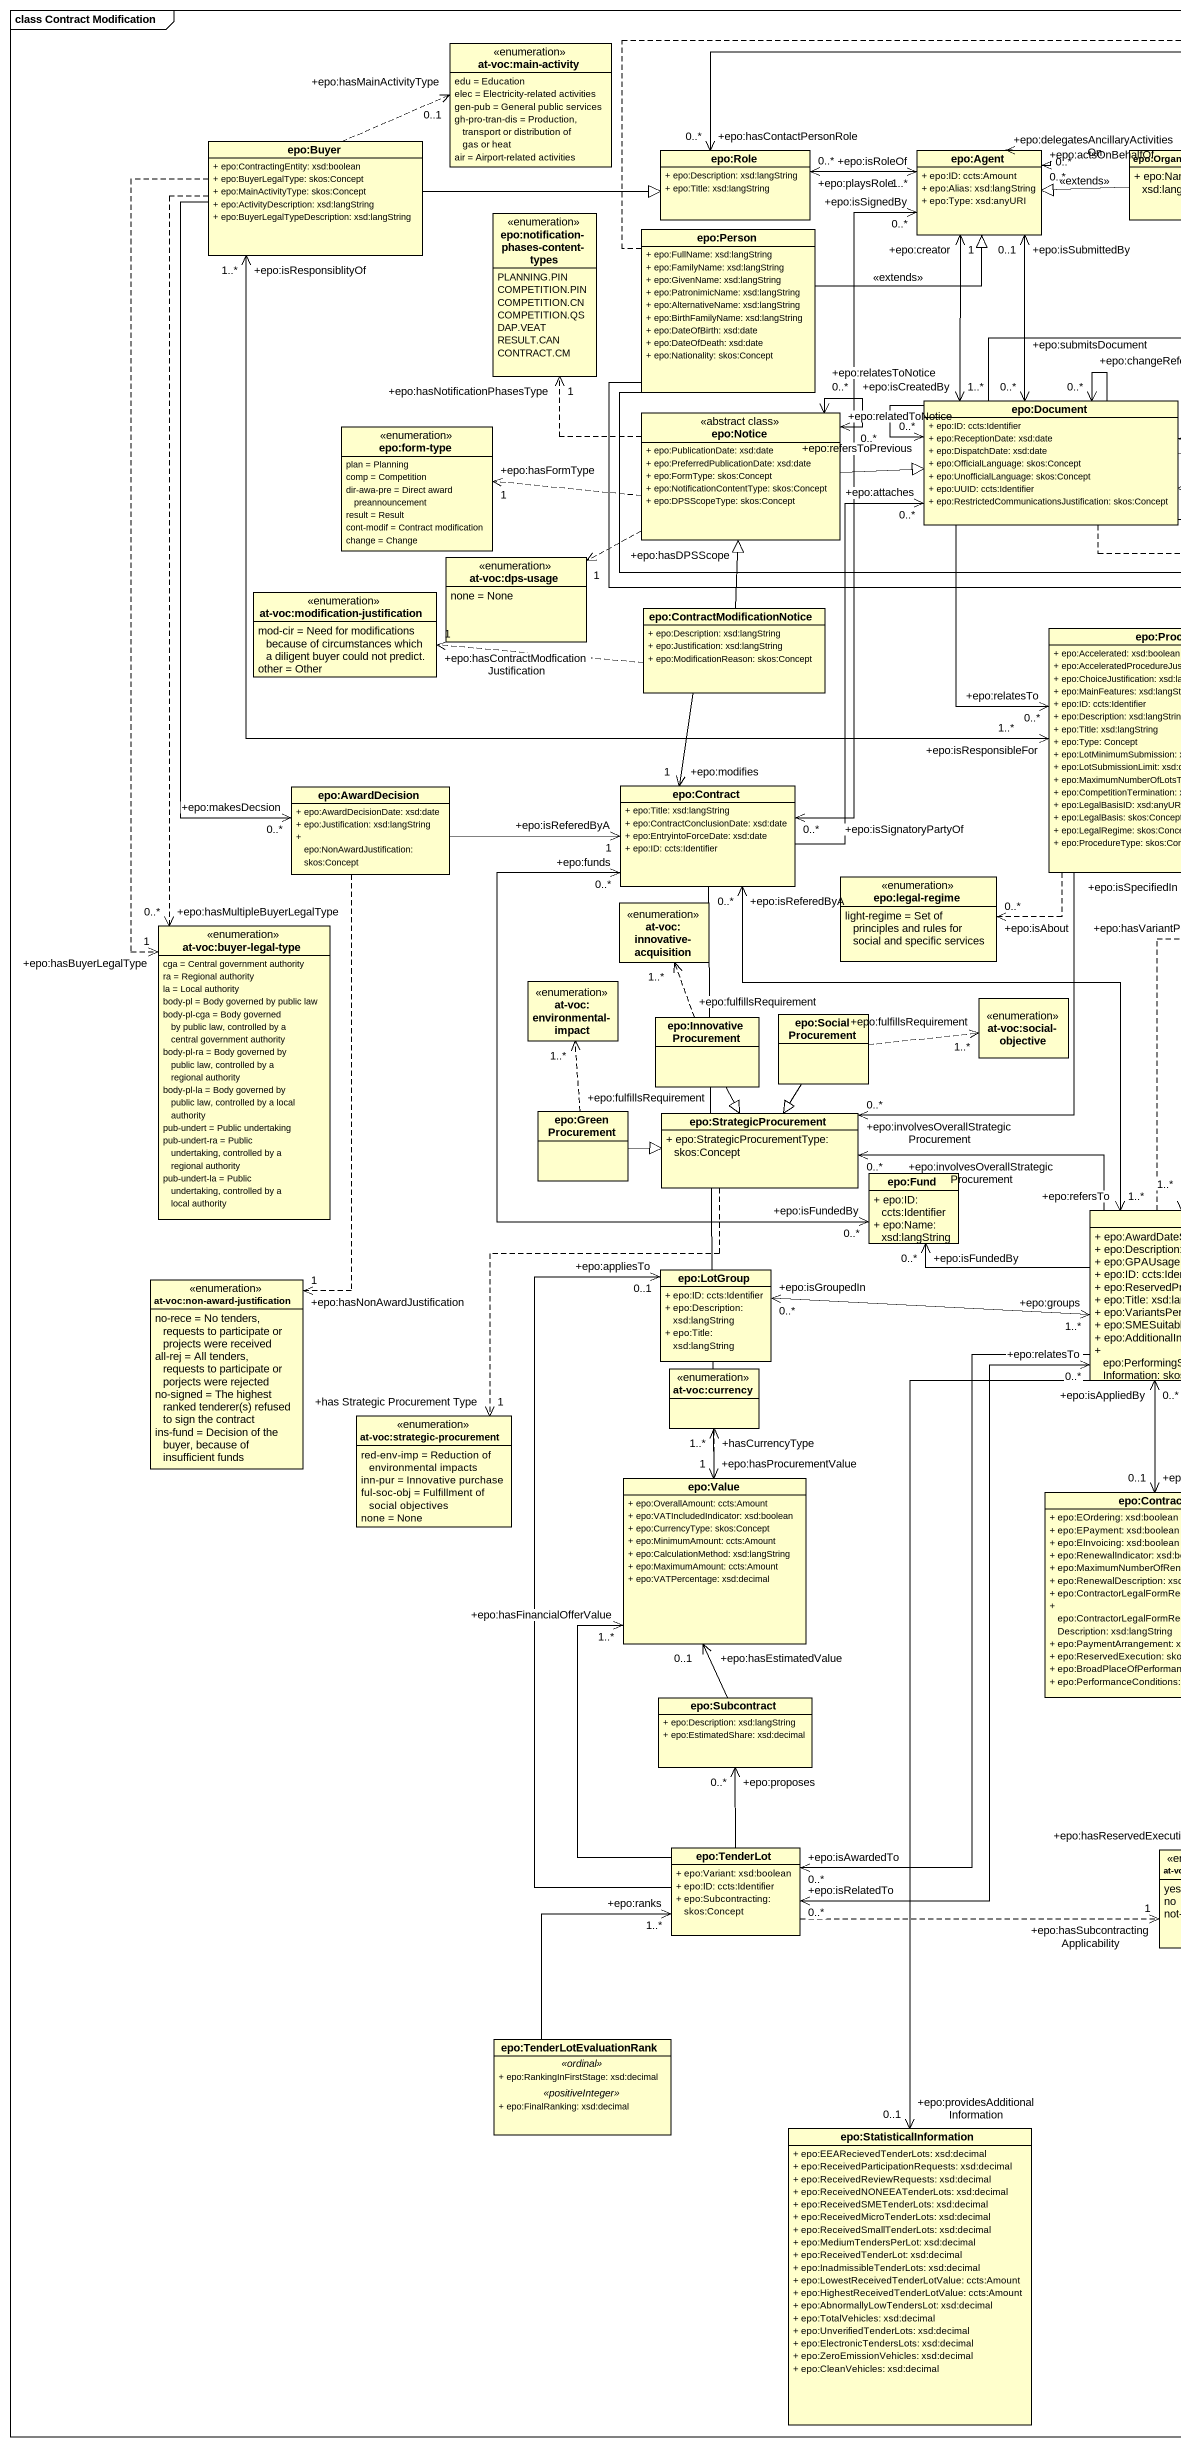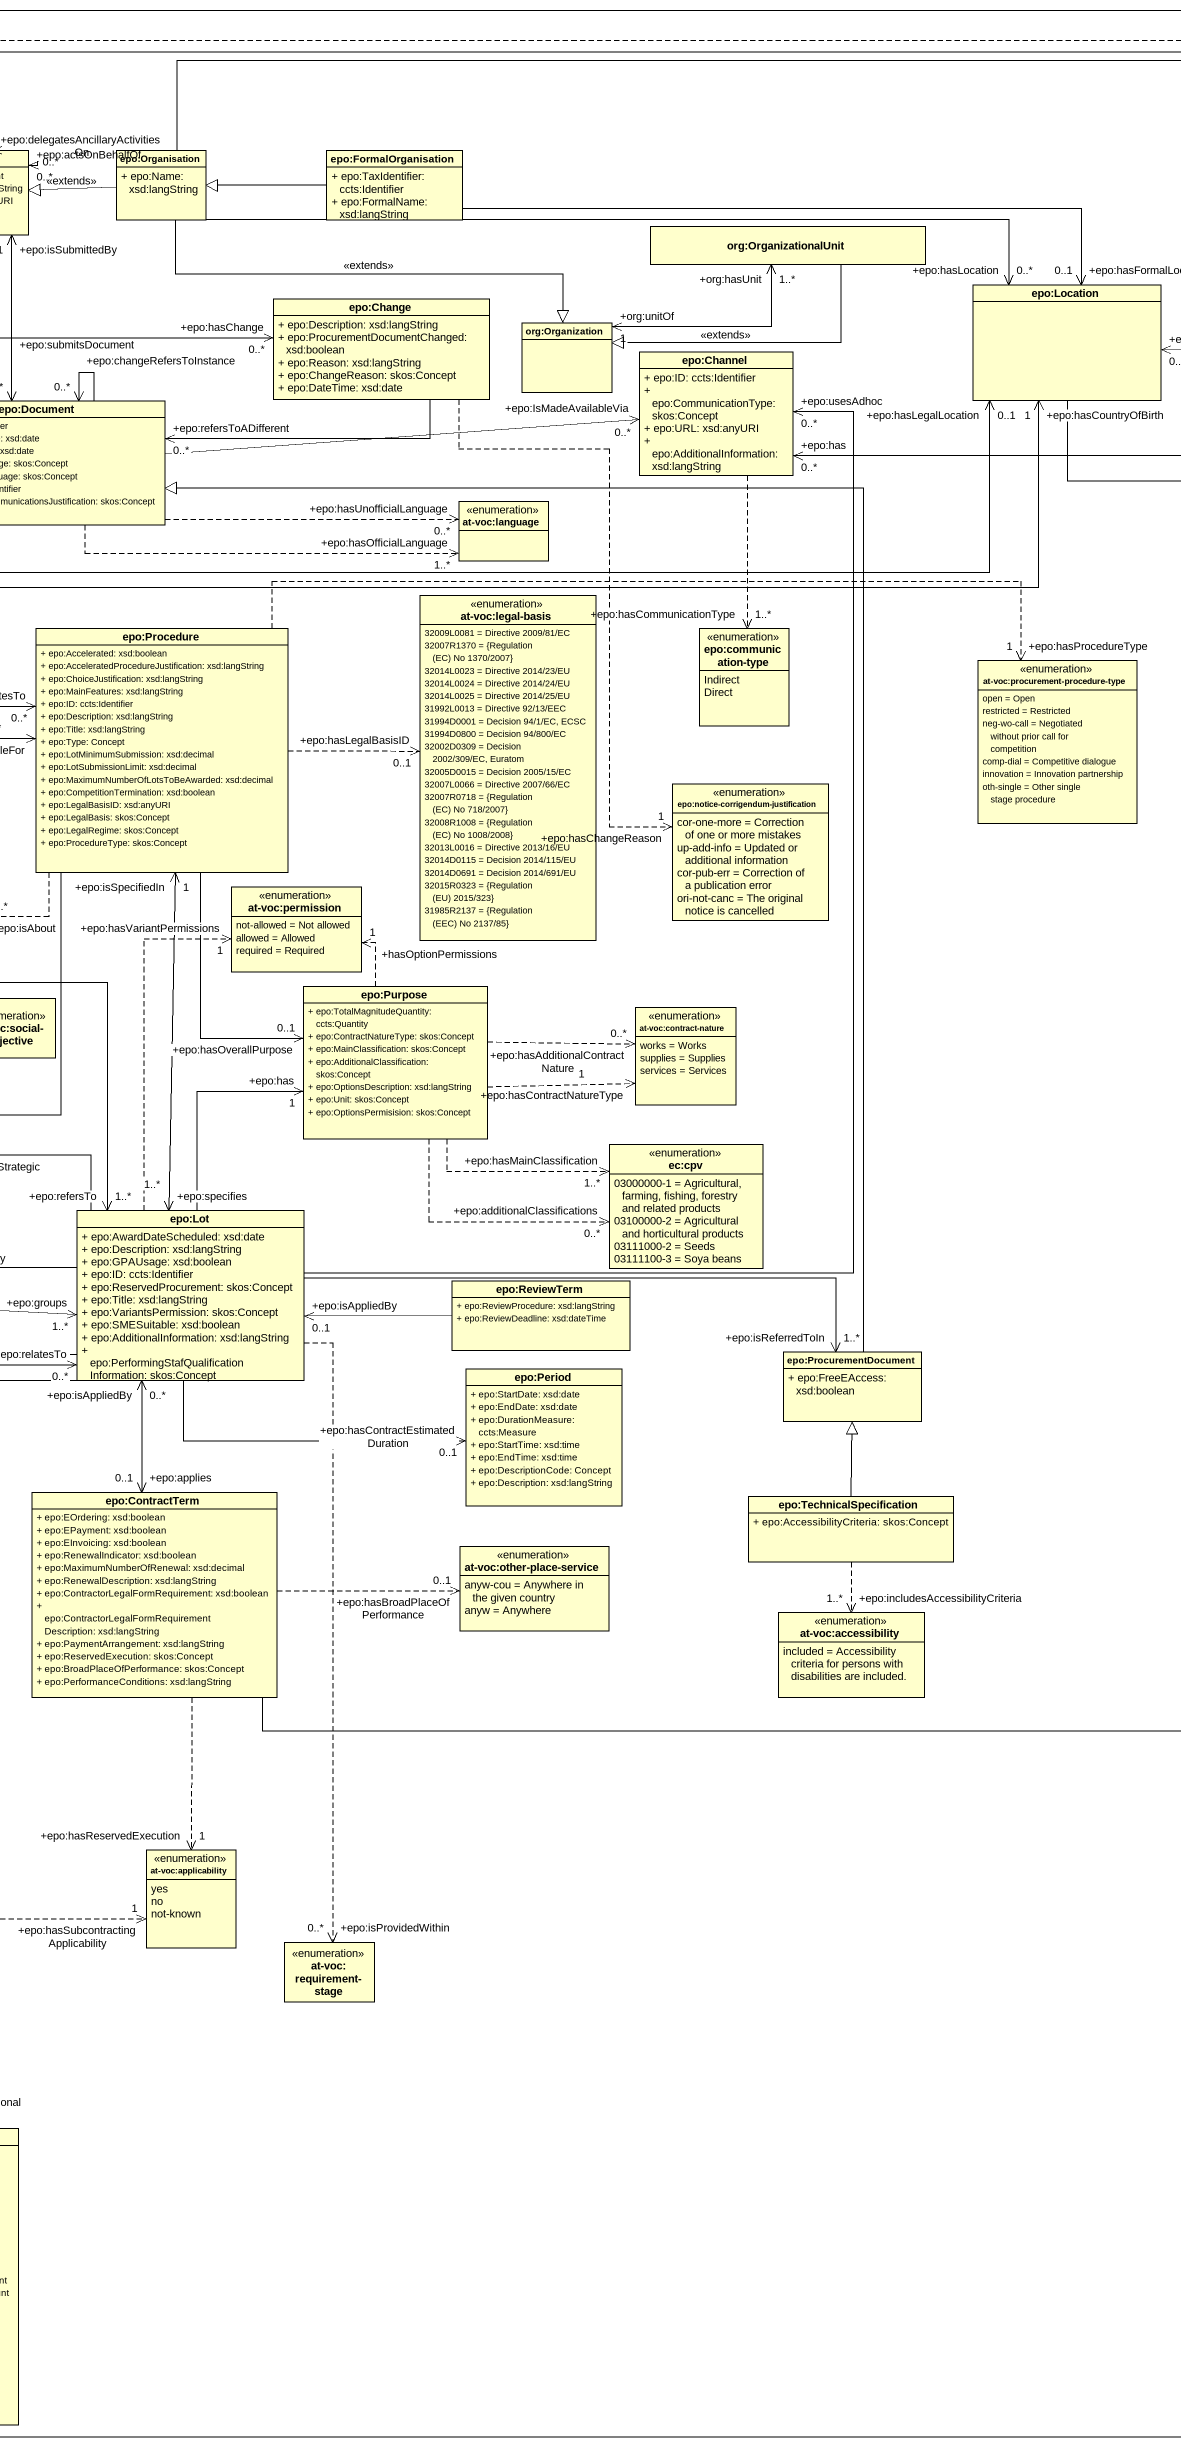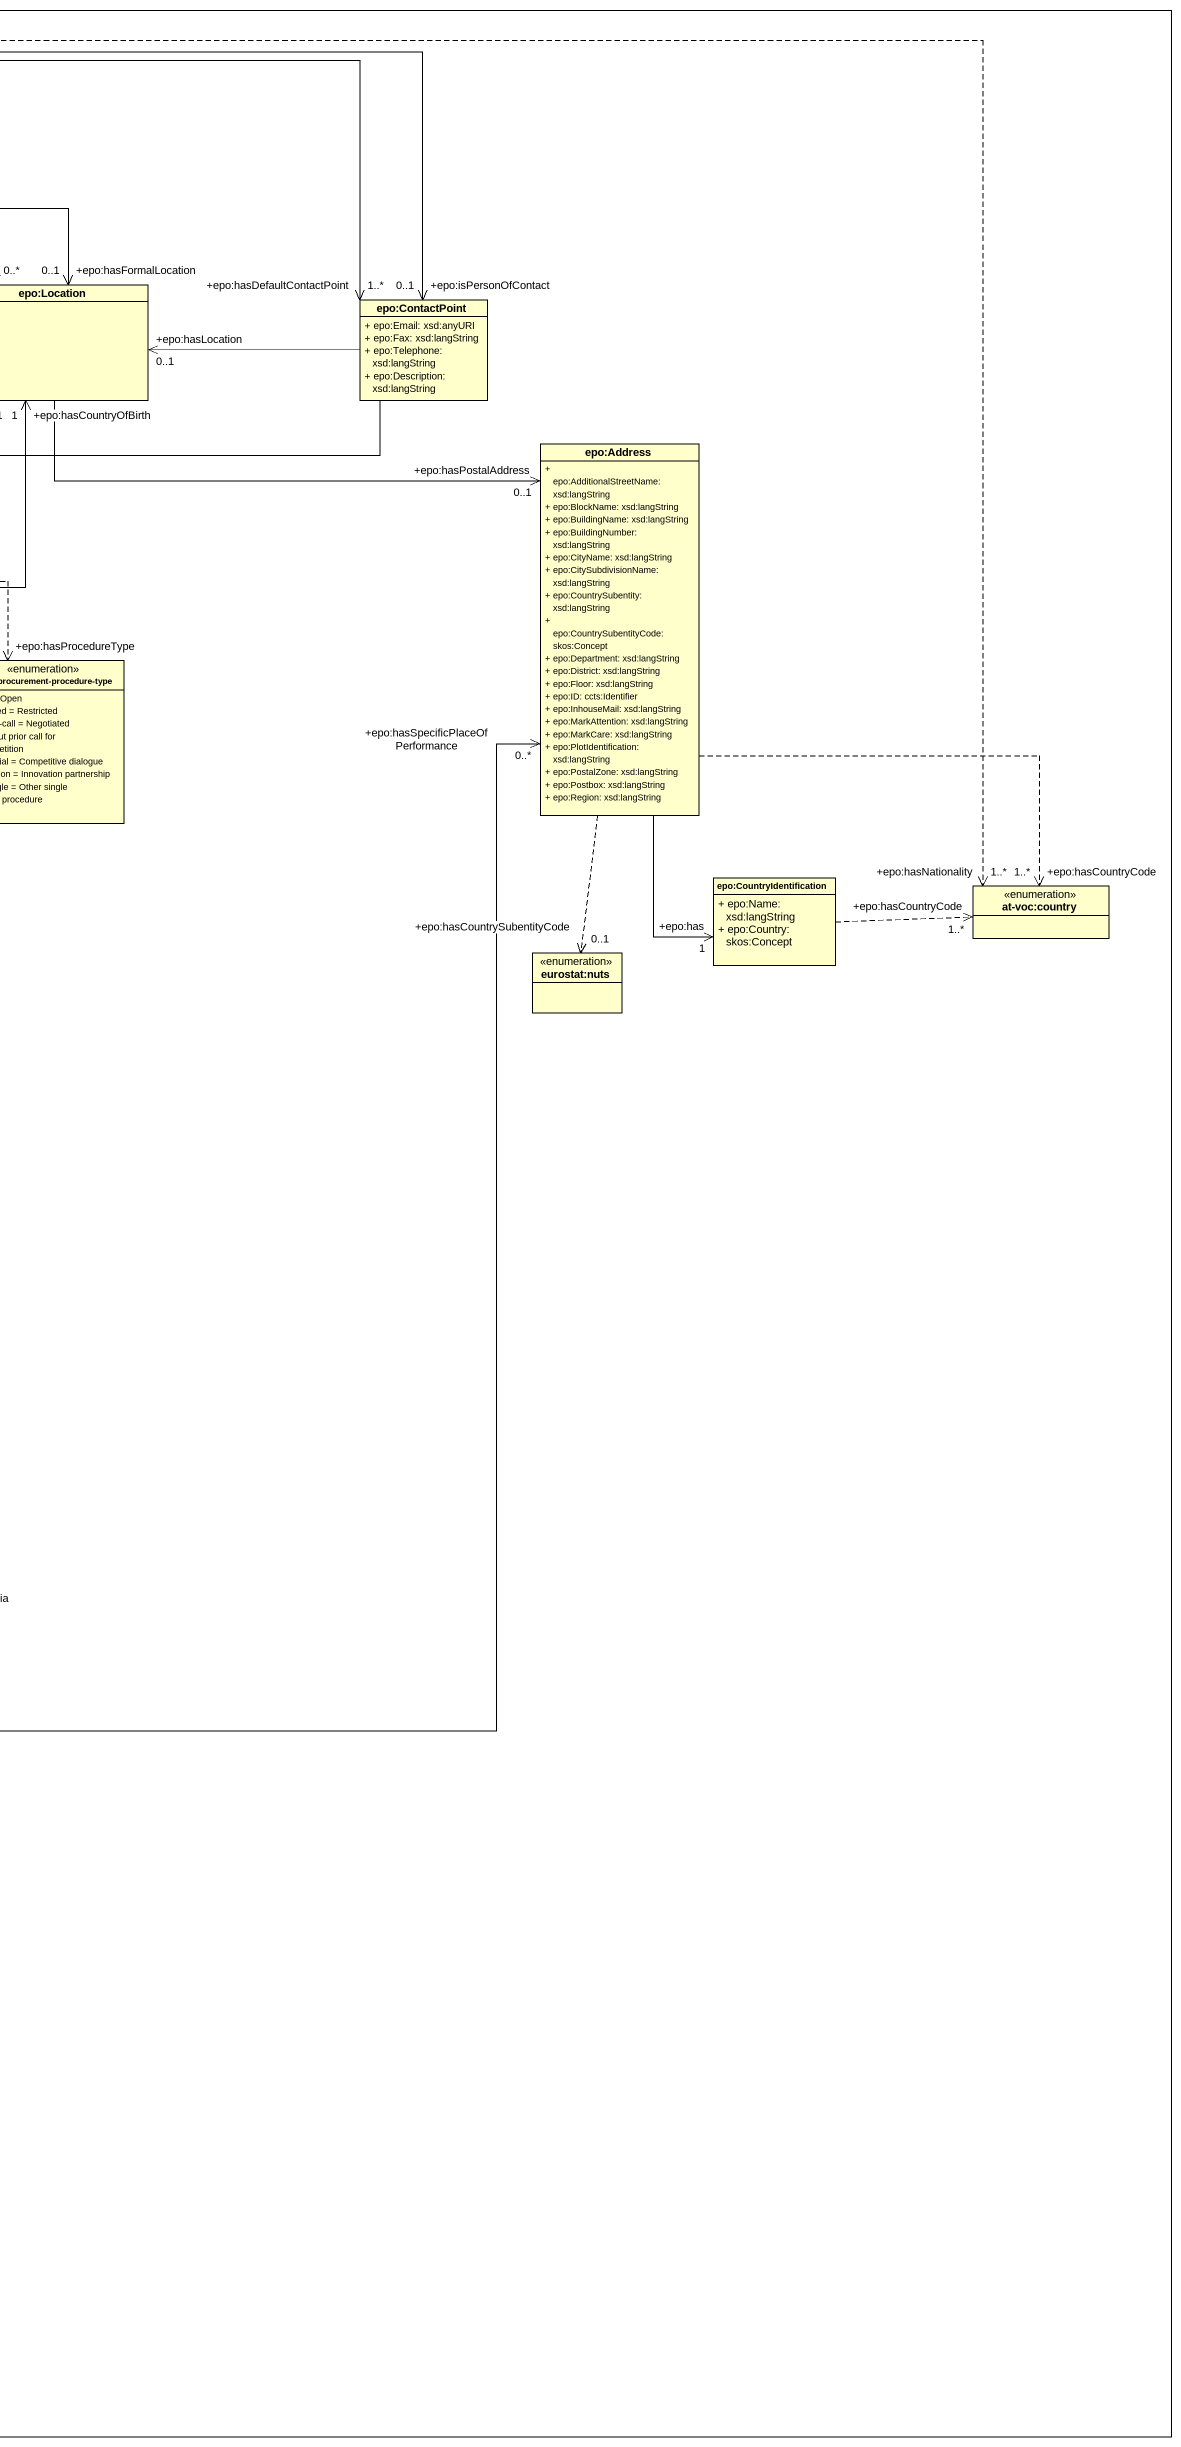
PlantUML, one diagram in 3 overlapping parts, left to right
@startuml
mainframe class Contract Modification
hide circle
hide empty members
skinparam classAttributeIconSize 0
enum "at-voc:main-activity" as at_voc_main_activity {
  edu = Education
  elec = Electricity-related activities
  gen-pub = General public services
  gh-pro-tran-dis = Production, transport or distribution of gas or heat
  air = Airport-related activities
}
class "epo:Buyer" as epo_Buyer {
  + epo:ContractingEntity: xsd:boolean
  + epo:BuyerLegalType: skos:Concept
  + epo:MainActivityType: skos:Concept
  + epo:ActivityDescription: xsd:langString
  + epo:BuyerLegalTypeDescription: xsd:langString
}
class "epo:Role" as epo_Role {
  + epo:Description: xsd:langString
  + epo:Title: xsd:langString
}
class "epo:Agent" as epo_Agent {
  + epo:ID: ccts:Amount
  + epo:Alias: xsd:langString
  + epo:Type: xsd:anyURI
}
class "epo:Organisation" as epo_Organisation {
  + epo:Name: xsd:langString
}
class "epo:FormalOrganisation" as epo_FormalOrganisation {
  + epo:TaxIdentifier: ccts:Identifier
  + epo:FormalName: xsd:langString
}
enum "epo:notification-phases-content-types" as epo_notification_phases {
  PLANNING.PIN
  COMPETITION.PIN
  COMPETITION.CN
  COMPETITION.QS
  DAP.VEAT
  RESULT.CAN
  CONTRACT.CM
}
class "epo:Person" as epo_Person {
  + epo:FullName: xsd:langString
  + epo:FamilyName: xsd:langString
  + epo:GivenName: xsd:langString
  + epo:PatronimicName: xsd:langString
  + epo:AlternativeName: xsd:langString
  + epo:BirthFamilyName: xsd:langString
  + epo:DateOfBirth: xsd:date
  + epo:DateOfDeath: xsd:date
  + epo:Nationality: skos:Concept
}
class "org:OrganizationalUnit" as org_OrganizationalUnit
class "epo:Change" as epo_Change {
  + epo:Description: xsd:langString
  + epo:ProcurementDocumentChanged: xsd:boolean
  + epo:Reason: xsd:langString
  + epo:ChangeReason: skos:Concept
  + epo:DateTime: xsd:date
}
class "org:Organization" as org_Organization
class "epo:Location" as epo_Location
class "epo:ContactPoint" as epo_ContactPoint {
  + epo:Email: xsd:anyURI
  + epo:Fax: xsd:langString
  + epo:Telephone: xsd:langString
  + epo:Description: xsd:langString
}
class "epo:Channel" as epo_Channel {
  + epo:ID: ccts:Identifier
  + epo:CommunicationType: skos:Concept
  + epo:URL: xsd:anyURI
  + epo:AdditionalInformation: xsd:langString
}
class "epo:Notice" as epo_Notice <<abstract class>> {
  + epo:PublicationDate: xsd:date
  + epo:PreferredPublicationDate: xsd:date
  + epo:FormType: skos:Concept
  + epo:NotificationContentType: skos:Concept
  + epo:DPSScopeType: skos:Concept
}
class "epo:Document" as epo_Document {
  + epo:ID: ccts:Identifier
  + epo:ReceptionDate: xsd:date
  + epo:DispatchDate: xsd:date
  + epo:OfficialLanguage: skos:Concept
  + epo:UnofficialLanguage: skos:Concept
  + epo:UUID: ccts:Identifier
  + epo:RestrictedCommunicationsJustification: skos:Concept
}
enum "epo:form-type" as epo_form_type {
  plan = Planning
  comp = Competition
  dir-awa-pre = Direct award preannouncement
  result = Result
  cont-modif = Contract modification
  change = Change
}
class "epo:Address" as epo_Address {
  + epo:AdditionalStreetName: xsd:langString
  + epo:BlockName: xsd:langString
  + epo:BuildingName: xsd:langString
  + epo:BuildingNumber: xsd:langString
  + epo:CityName: xsd:langString
  + epo:CitySubdivisionName: xsd:langString
  + epo:CountrySubentity: xsd:langString
  + epo:CountrySubentityCode: skos:Concept
  + epo:Department: xsd:langString
  + epo:District: xsd:langString
  + epo:Floor: xsd:langString
  + epo:ID: ccts:Identifier
  + epo:InhouseMail: xsd:langString
  + epo:MarkAttention: xsd:langString
  + epo:MarkCare: xsd:langString
  + epo:PlotIdentification: xsd:langString
  + epo:PostalZone: xsd:langString
  + epo:Postbox: xsd:langString
  + epo:Region: xsd:langString
}
enum "at-voc:language" as at_voc_language
enum "at-voc:modification-justification" as at_voc_modification {
  mod-cir = Need for modifications because of circumstances which a diligent buyer could not predict.
  other = Other
}
enum "at-voc:dps-usage" as at_voc_dps_usage {
  none = None
}
enum "at-voc:legal-basis" as at_voc_legal_basis {
  32009L0081 = Directive 2009/81/EC
  {field} 32007R1370 = {Regulation (EC) No 1370/2007}
  32014L0023 = Directive 2014/23/EU
  32014L0024 = Directive 2014/24/EU
  32014L0025 = Directive 2014/25/EU
  31992L0013 = Directive 92/13/EEC
  31994D0001 = Decision 94/1/EC, ECSC
  31994D0800 = Decision 94/800/EC
  32002D0309 = Decision 2002/309/EC, Euratom
  32005D0015 = Decision 2005/15/EC
  32007L0066 = Directive 2007/66/EC
  {field} 32007R0718 = {Regulation (EC) No 718/2007}
  {field} 32008R1008 = {Regulation (EC) No 1008/2008}
  32013L0016 = Directive 2013/16/EU
  32014D0115 = Decision 2014/115/EU
  32014D0691 = Decision 2014/691/EU
  {field} 32015R0323 = {Regulation (EU) 2015/323}
  {field} 31985R2137 = {Regulation (EEC) No 2137/85}
}
class "epo:ContractModificationNotice" as epo_ContractModificationNoti {
  + epo:Description: xsd:langString
  + epo:Justification: xsd:langString
  + epo:ModificationReason: skos:Concept
}
class "epo:Procedure" as epo_Procedure {
  + epo:Accelerated: xsd:boolean
  + epo:AcceleratedProcedureJustification: xsd:langString
  + epo:ChoiceJustification: xsd:langString
  + epo:MainFeatures: xsd:langString
  + epo:ID: ccts:Identifier
  + epo:Description: xsd:langString
  + epo:Title: xsd:langString
  + epo:Type: Concept
  + epo:LotMinimumSubmission: xsd:decimal
  + epo:LotSubmissionLimit: xsd:decimal
  + epo:MaximumNumberOfLotsToBeAwarded: xsd:decimal
  + epo:CompetitionTermination: xsd:boolean
  + epo:LegalBasisID: xsd:anyURI
  + epo:LegalBasis: skos:Concept
  + epo:LegalRegime: skos:Concept
  + epo:ProcedureType: skos:Concept
}
enum "epo:communication-type" as epo_communication_type {
  Indirect
  Direct
}
enum "at-voc:procurement-procedure-type" as at_voc_procurement {
  open = Open
  restricted = Restricted
  neg-wo-call = Negotiated without prior call for competition
  comp-dial = Competitive dialogue
  innovation = Innovation partnership
  oth-single = Other single stage procedure
}
class "epo:AwardDecision" as epo_AwardDecision {
  + epo:AwardDecisionDate: xsd:date
  + epo:Justification: xsd:langString
  + epo:NonAwardJustification: skos:Concept
}
class "epo:Contract" as epo_Contract {
  + epo:Title: xsd:langString
  + epo:ContractConclusionDate: xsd:date
  + epo:EntryintoForceDate: xsd:date
  + epo:ID: ccts:Identifier
}
enum "epo:notice-corrigendum-justification" as epo_notice_corrigendum {
  cor-one-more = Correction of one or more mistakes
  up-add-info = Updated or additional information
  cor-pub-err = Correction of a publication error
  ori-not-canc = The original notice is cancelled
}
enum "at-voc:innovative-acquisition" as at_voc_innovative
enum "epo:legal-regime" as epo_legal_regime {
  light-regime = Set of principles and rules for social and specific services
}
enum "at-voc:permission" as at_voc_permission {
  not-allowed = Not allowed
  allowed = Allowed
  required = Required
}
class "epo:CountryIdentification" as epo_CountryIdentification {
  + epo:Name: xsd:langString
  + epo:Country: skos:Concept
}
enum "at-voc:country" as at_voc_country
enum "at-voc:buyer-legal-type" as at_voc_buyer_legal_type {
  cga = Central government authority
  ra = Regional authority
  la = Local authority
  body-pl = Body governed by public law
  body-pl-cga = Body governed by public law, controlled by a central government authority
  body-pl-ra = Body governed by public law, controlled by a regional authority
  body-pl-la = Body governed by public law, controlled by a local authority
  pub-undert = Public undertaking
  pub-undert-ra = Public undertaking, controlled by a regional authority
  pub-undert-la = Public undertaking, controlled by a local authority
}
enum "eurostat:nuts" as eurostat_nuts
enum "at-voc:environmental-impact" as at_voc_environmental_impact
enum "at-voc:social-objective" as at_voc_social_objective
class "epo:Purpose" as epo_Purpose {
  + epo:TotalMagnitudeQuantity: ccts:Quantity
  + epo:ContractNatureType: skos:Concept
  + epo:MainClassification: skos:Concept
  + epo:AdditionalClassification: skos:Concept
  + epo:OptionsDescription: xsd:langString
  + epo:Unit: skos:Concept
  + epo:OptionsPermisision: skos:Concept
}
class "epo:InnovativeProcurement" as epo_InnovativeProcurement
class "epo:SocialProcurement" as epo_SocialProcurement
enum "at-voc:contract-nature" as at_voc_contract_nature {
  works = Works
  supplies = Supplies
  services = Services
}
class "epo:GreenProcurement" as epo_GreenProcurement
class "epo:StrategicProcurement" as epo_StrategicProcurement {
  + epo:StrategicProcurementType: skos:Concept
}
class "epo:Fund" as epo_Fund {
  + epo:ID: ccts:Identifier
  + epo:Name: xsd:langString
}
enum "ec:cpv" as ec_cpv {
  03000000-1 = Agricultural, farming, fishing, forestry and related products
  03100000-2 = Agricultural and horticultural products
  03111000-2 = Seeds
  03111100-3 = Soya beans
}
class "epo:Lot" as epo_Lot {
  + epo:AwardDateScheduled: xsd:date
  + epo:Description: xsd:langString
  + epo:GPAUsage: xsd:boolean
  + epo:ID: ccts:Identifier
  + epo:ReservedProcurement: skos:Concept
  + epo:Title: xsd:langString
  + epo:VariantsPermission: skos:Concept
  + epo:SMESuitable: xsd:boolean
  + epo:AdditionalInformation: xsd:langString
  + epo:PerformingStafQualificationInformation: skos:Concept
}
class "epo:LotGroup" as epo_LotGroup {
  + epo:ID: ccts:Identifier
  + epo:Description: xsd:langString
  + epo:Title: xsd:langString
}
enum "at-voc:non-award-justification" as at_voc_non_award {
  no-rece = No tenders, requests to participate or projects were received
  all-rej = All tenders, requests to participate or porjects were rejected
  {field} no-signed = The highest ranked tenderer(s) refused to sign the contract
  ins-fund = Decision of the buyer, because of insufficient funds
}
class "epo:ReviewTerm" as epo_ReviewTerm {
  + epo:ReviewProcedure: xsd:langString
  + epo:ReviewDeadline: xsd:dateTime
}
class "epo:ProcurementDocument" as epo_ProcurementDocument {
  + epo:FreeEAccess: xsd:boolean
}
enum "at-voc:currency" as at_voc_currency
class "epo:Period" as epo_Period {
  + epo:StartDate: xsd:date
  + epo:EndDate: xsd:date
  + epo:DurationMeasure: ccts:Measure
  + epo:StartTime: xsd:time
  + epo:EndTime: xsd:time
  + epo:DescriptionCode: Concept
  + epo:Description: xsd:langString
}
enum "at-voc:strategic-procurement" as at_voc_strategic_procurement {
  red-env-imp = Reduction of environmental impacts
  inn-pur = Innovative purchase
  ful-soc-obj = Fulfillment of social objectives
  none = None
}
class "epo:Value" as epo_Value {
  + epo:OverallAmount: ccts:Amount
  + epo:VATIncludedIndicator: xsd:boolean
  + epo:CurrencyType: skos:Concept
  + epo:MinimumAmount: ccts:Amount
  + epo:CalculationMethod: xsd:langString
  + epo:MaximumAmount: ccts:Amount
  + epo:VATPercentage: xsd:decimal
}
class "epo:ContractTerm" as epo_ContractTerm {
  + epo:EOrdering: xsd:boolean
  + epo:EPayment: xsd:boolean
  + epo:EInvoicing: xsd:boolean
  + epo:RenewalIndicator: xsd:boolean
  + epo:MaximumNumberOfRenewal: xsd:decimal
  + epo:RenewalDescription: xsd:langString
  + epo:ContractorLegalFormRequirement: xsd:boolean
  + epo:ContractorLegalFormRequirementDescription: xsd:langString
  + epo:PaymentArrangement: xsd:langString
  + epo:ReservedExecution: skos:Concept
  + epo:BroadPlaceOfPerformance: skos:Concept
  + epo:PerformanceConditions: xsd:langString
}
class "epo:TechnicalSpecification" as epo_TechnicalSpecification {
  + epo:AccessibilityCriteria: skos:Concept
}
enum "at-voc:other-place-service" as at_voc_other_place_service {
  anyw-cou = Anywhere in the given country
  anyw = Anywhere
}
enum "at-voc:accessibility" as at_voc_accessibility {
  included = Accessibility criteria for persons with disabilities are included.
}
class "epo:Subcontract" as epo_Subcontract {
  + epo:Description: xsd:langString
  + epo:EstimatedShare: xsd:decimal
}
class "epo:TenderLot" as epo_TenderLot {
  + epo:Variant: xsd:boolean
  + epo:ID: ccts:Identifier
  + epo:Subcontracting: skos:Concept
}
enum "at-voc:applicability" as at_voc_applicability {
  yes
  no
  not-known
}
enum "at-voc:requirement-stage" as at_voc_requirement_stage
class "epo:TenderLotEvaluationRank" as epo_TenderLotEvaluationRank {
  .. <<ordinal>> ..
  + epo:RankingInFirstStage: xsd:decimal
  .. <<positiveInteger>> ..
  + epo:FinalRanking: xsd:decimal
}
class "epo:StatisticalInformation" as epo_StatisticalInformation {
  + epo:EEARecievedTenderLots: xsd:decimal
  + epo:ReceivedParticipationRequests: xsd:decimal
  + epo:ReceivedReviewRequests: xsd:decimal
  + epo:ReceivedNONEEATenderLots: xsd:decimal
  + epo:ReceivedSMETenderLots: xsd:decimal
  + epo:ReceivedMicroTenderLots: xsd:decimal
  + epo:ReceivedSmallTenderLots: xsd:decimal
  + epo:MediumTendersPerLot: xsd:decimal
  + epo:ReceivedTenderLot: xsd:decimal
  + epo:InadmissibleTenderLots: xsd:decimal
  + epo:LowestReceivedTenderLotValue: ccts:Amount
  + epo:HighestReceivedTenderLotValue: ccts:Amount
  + epo:AbnormallyLowTendersLot: xsd:decimal
  + epo:TotalVehicles: xsd:decimal
  + epo:UnverifiedTenderLots: xsd:decimal
  + epo:ElectronicTendersLots: xsd:decimal
  + epo:ZeroEmissionVehicles: xsd:decimal
  + epo:CleanVehicles: xsd:decimal
}
epo_Buyer .right.> "+epo:hasMainActivityType\n0..1" at_voc_main_activity
epo_Buyer -right-|> epo_Role
epo_Buyer --> "+epo:makesDecsion\n0..*" epo_AwardDecision
epo_Buyer ..> "+epo:hasMultipleBuyerLegalType\n0..*" at_voc_buyer_legal_type
epo_Buyer ..> "+epo:hasBuyerLegalType\n1" at_voc_buyer_legal_type
epo_Agent "+epo:isRoleOf\n1..*" <-left-> "+epo:playsRole\n0..*" epo_Role
epo_Agent "+epo:actsOnBehalfOf\n0..*" <--> "+epo:delegatesAncillaryActivitiesOn\n0..*" epo_Agent
epo_Agent "+epo:creator\n1" <--> "+epo:isCreatedBy\n1..*" epo_Document
epo_Organisation -left-|> epo_Agent : <<extends>>
epo_Organisation -right-|> org_Organization : <<extends>>
epo_Organisation -right-> "+epo:hasLocation\n0..*" epo_Location
epo_Organisation -right-> "+epo:hasDefaultContactPoint\n1..*" epo_ContactPoint
epo_FormalOrganisation -left-|> epo_Organisation
epo_FormalOrganisation -right-> "+epo:hasFormalLocation\n0..1" epo_Location
epo_Person -right-|> epo_Agent : <<extends>>
epo_Person -right-> "+epo:hasCountryOfBirth\n1" epo_Location
epo_Person -right-> "+epo:hasLegalLocation\n0..1" epo_Location
epo_Person .right.> "+epo:hasNationality\n1..*" at_voc_country
org_OrganizationalUnit -left-|> org_Organization : <<extends>>
org_OrganizationalUnit "+org:hasUnit\n1..*" <-left-> "+org:unitOf\n1" org_Organization
epo_Change -left-> "+epo:refersToADifferent\n0..*" epo_Document
epo_Change ..> "+epo:hasChangeReason\n1" epo_notice_corrigendum
epo_Location -right-> "+epo:hasPostalAddress\n0..1" epo_Address
epo_ContactPoint "+epo:isPersonOfContact\n0..1" <-left-> "+epo:hasContactPersonRole\n0..*" epo_Role
epo_ContactPoint -left-> "+epo:hasLocation\n0..1" epo_Location
epo_ContactPoint -left-> "+epo:has\n0..*" epo_Channel
epo_Channel ..> "+epo:hasCommunicationType\n1..*" epo_communication_type
epo_Notice .up.> "+epo:hasNotificationPhasesType\n1" epo_notification_phases
epo_Notice "+epo:relatedToNotice\n0..*" <--> "+epo:relatesToNotice\n0..*" epo_Notice
epo_Notice -right-|> epo_Document
epo_Notice .left.> "+epo:hasFormType\n1" epo_form_type
epo_Notice .left.> "+epo:hasDPSScope\n1" at_voc_dps_usage
epo_Document "+epo:submitsDocument\n0..*" <-up-> "+epo:isSubmittedBy\n0..1" epo_Agent
epo_Document -right-> "+epo:hasChange\n0..*" epo_Change
epo_Document -right-> "+epo:IsMadeAvailableVia\n0..*" epo_Channel
epo_Document --> "+epo:refersToPrevious\n0..*" epo_Document
epo_Document --> "+epo:changeRefersToInstance\n0..*" epo_Document
epo_Document .right.> "+epo:hasUnofficialLanguage\n0..*" at_voc_language
epo_Document .right.> "+epo:hasOfficialLanguage\n1..*" at_voc_language
epo_Document --> "+epo:relatesTo\n0..*" epo_Procedure
epo_Address --> "+epo:has\n1" epo_CountryIdentification
epo_Address ..> "+epo:hasCountryCode\n1..*" at_voc_country
epo_Address ..> "+epo:hasCountrySubentityCode\n0..1" eurostat_nuts
epo_ContractModificationNoti -up-|> epo_Notice
epo_ContractModificationNoti .left.> "+epo:hasContractModficationJustification\n1" at_voc_modification
epo_ContractModificationNoti --> "+epo:modifies\n1" epo_Contract
epo_Procedure "+epo:isResponsibleFor\n1..*" <-up-> "+epo:isResponsiblityOf\n1..*" epo_Buyer
epo_Procedure .right.> "+epo:hasLegalBasisID\n0..1" at_voc_legal_basis
epo_Procedure .right.> "+epo:hasProcedureType\n1" at_voc_procurement
epo_Procedure ..> "+epo:isAbout\n0..*" epo_legal_regime
epo_Procedure --> "+epo:hasOverallPurpose\n0..1" epo_Purpose
epo_Procedure --> "+epo:involvesOverallStrategicProcurement\n0..*" epo_StrategicProcurement
epo_Procedure "+epo:isSpecifiedIn\n1" <--> "+epo:specifies\n1..*" epo_Lot
epo_AwardDecision -right-> "+epo:isReferedByA\n1" epo_Contract
epo_AwardDecision ..> "+epo:hasNonAwardJustification\n1" at_voc_non_award
epo_Contract "+epo:isSignatoryPartyOf\n0..*" <-up-> "+epo:isSignedBy\n0..*" epo_Agent
epo_Contract -up-> "+epo:attaches\n0..*" epo_Document
epo_Contract "+epo:funds\n0..*" <--> "+epo:isFundedBy\n0..*" epo_Fund
epo_Contract "+epo:isReferedByA\n0..*" <--> "+epo:refersTo\n1..*" epo_Lot
epo_Contract --> "+epo:hasProcurementValue\n1" epo_Value
epo_CountryIdentification .right.> "+epo:hasCountryCode\n1..*" at_voc_country
epo_Purpose .up.> "+hasOptionPermissions\n1" at_voc_permission
epo_Purpose .right.> "+epo:hasAdditionalContractNature\n0..*" at_voc_contract_nature
epo_Purpose .right.> "+epo:hasContractNatureType\n1" at_voc_contract_nature
epo_Purpose .right.> "+epo:additionalClassifications\n0..*" ec_cpv
epo_Purpose .right.> "+epo:hasMainClassification\n1..*" ec_cpv
epo_InnovativeProcurement .up.> "+epo:fulfillsRequirement\n1..*" at_voc_innovative
epo_InnovativeProcurement --|> epo_StrategicProcurement
epo_SocialProcurement .right.> "+epo:fulfillsRequirement\n1..*" at_voc_social_objective
epo_SocialProcurement --|> epo_StrategicProcurement
epo_GreenProcurement .up.> "+epo:fulfillsRequirement\n1..*" at_voc_environmental_impact
epo_GreenProcurement -right-|> epo_StrategicProcurement
epo_StrategicProcurement ..> "+has Strategic Procurement Type\n1" at_voc_strategic_procurement
epo_Lot -up-> "+epo:usesAdhoc\n0..*" epo_Channel
epo_Lot .up.> "+epo:hasVariantPermissions\n1" at_voc_permission
epo_Lot -up-> "+epo:has\n1" epo_Purpose
epo_Lot -left-> "+epo:involvesOverallStrategicProcurement\n0..*" epo_StrategicProcurement
epo_Lot -left-> "+epo:isFundedBy\n0..*" epo_Fund
epo_Lot "+epo:groups\n1..*" <-left-> "+epo:isGroupedIn\n0..*" epo_LotGroup
epo_Lot -right-> "+epo:isReferredToIn\n1..*" epo_ProcurementDocument
epo_Lot -right-> "+epo:hasContractEstimatedDuration\n0..1" epo_Period
epo_Lot "+epo:isAppliedBy\n0..*" <--> "+epo:applies\n0..1" epo_ContractTerm
epo_Lot --> "+epo:isAwardedTo\n0..*" epo_TenderLot
epo_Lot ..> "+epo:isProvidedWithin\n0..*" at_voc_requirement_stage
epo_Lot --> "+epo:providesAdditionalInformation\n0..1" epo_StatisticalInformation
epo_ReviewTerm -left-> "+epo:isAppliedBy\n0..1" epo_Lot
epo_ProcurementDocument -up-|> epo_Document
epo_Value .up.> "+hasCurrencyType\n1..*" at_voc_currency
epo_ContractTerm -up-> "+epo:hasSpecificPlaceOfPerformance\n0..*" epo_Address
epo_ContractTerm .right.> "+epo:hasBroadPlaceOfPerformance\n0..1" at_voc_other_place_service
epo_ContractTerm ..> "+epo:hasReservedExecution\n1" at_voc_applicability
epo_TechnicalSpecification -up-|> epo_ProcurementDocument
epo_TechnicalSpecification ..> "+epo:includesAccessibilityCriteria\n1..*" at_voc_accessibility
epo_Subcontract -up-> "+epo:hasEstimatedValue\n0..1" epo_Value
epo_TenderLot "+epo:isRelatedTo\n0..*" <-up-> "+epo:relatesTo\n0..*" epo_Lot
epo_TenderLot -up-> "+epo:appliesTo\n0..1" epo_LotGroup
epo_TenderLot -up-> "+epo:hasFinancialOfferValue\n1..*" epo_Value
epo_TenderLot -up-> "+epo:proposes\n0..*" epo_Subcontract
epo_TenderLot .right.> "+epo:hasSubcontractingApplicability\n1" at_voc_applicability
epo_TenderLotEvaluationRank -up-> "+epo:ranks\n1..*" epo_TenderLot
@enduml
